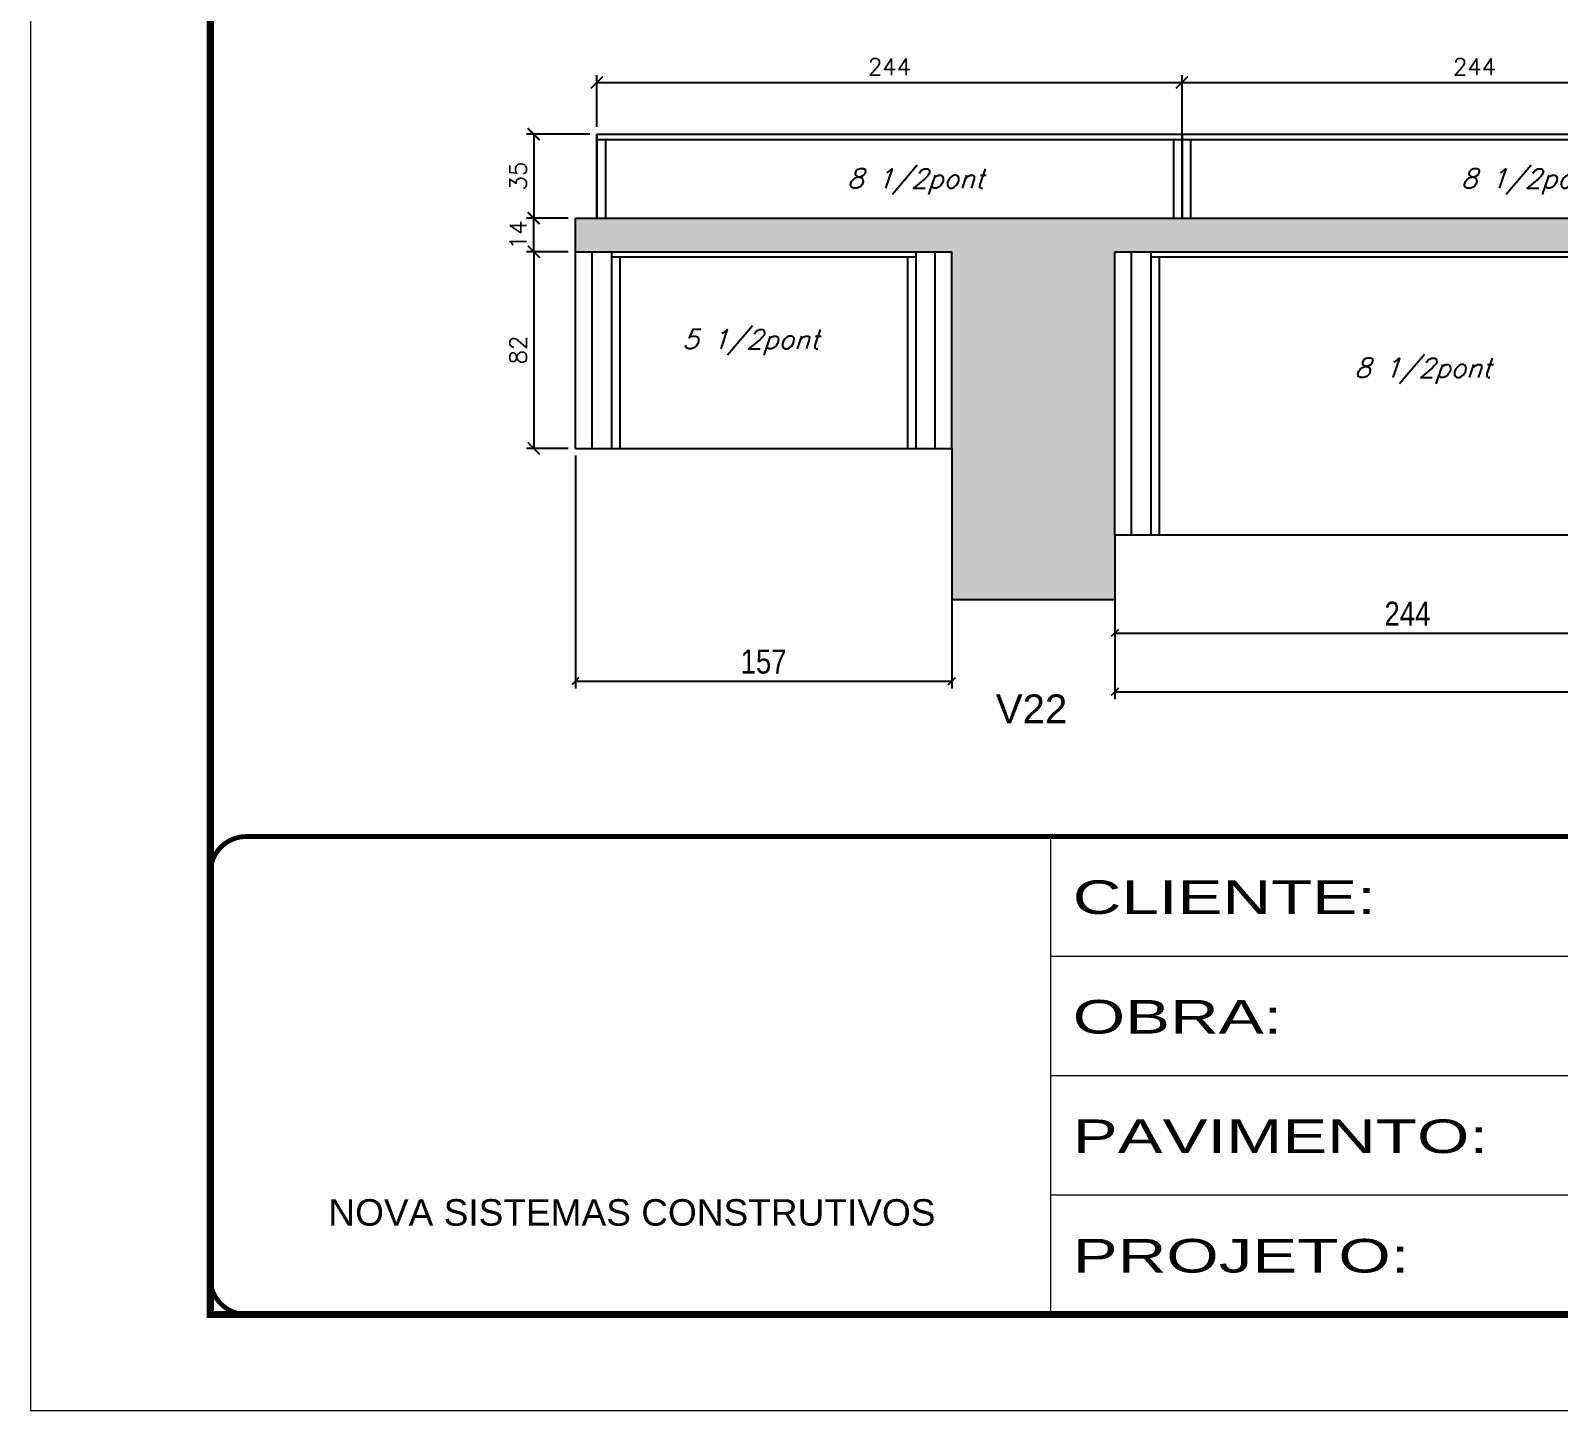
# Model space of a CAD drawing. Extents: x -10448 to -1189, y -11772 to 17235.
# Drawn here: x -8850 to -8213, y 14646 to 15221 of the extents above; entities that cross this region are included whole.
import ezdxf

# ---------------------------------------------------------------- set-up
doc = ezdxf.new("R2010")
doc.units = 0
doc.linetypes.add('CONTINUO', pattern=[0])
doc.linetypes.add('DASHED', pattern=[0.75, 0.5, -0.25])
for name, color, linetype in [('5', 5, 'Continuous'), ('COTA', 241, 'Continuous'), ('Painéis', 200, 'Continuous'), ('SARR_2.2x7', 40, 'Continuous'), ('SARR_3.5x7', 81, 'Continuous'), ('texto', 7, 'Continuous')]:
    doc.layers.add(name, color=color, linetype=linetype)
doc.layers.add('Folhas', color=255, linetype='Continuous', lineweight=9)
doc.layers.add('SARRAFO DE PRESSAO', color=251, linetype='DASHED', lineweight=9)
doc.styles.add('ARIAL', font='arial.ttf')
doc.styles.add('COTA TECNICA', font='techl___.ttf', dxfattribs={"height": 10})
doc.styles.add('Romans', font='romans.shx')
doc.styles.get("Standard").update_dxf_attribs({"font": 'arial.ttf'})
doc.styles.add('Tecnologia', font='')
doc.styles.get('Tecnologia').set_extended_font_data('Forgotten Futurist')
doc.dimstyles.new('Cota Paínel', dxfattribs={"dimtxt": 7, "dimasz": 5, "dimexe": 3, "dimexo": 3, "dimgap": 3, "dimtad": 1, "dimdec": 1, "dimzin": 12, "dimdsep": 46, "dimtxsty": 'Romans', "dimblk": 'ARCHTICK', "dimcen": 0, "dimclrd": 4, "dimclre": 4, "dimclrt": 1, "dimadec": 1, "dimazin": 3, "dimtfac": 1, "dimtdec": 1, "dimtmove": 0, "dimatfit": 3, "dimldrblk": 'OBLIQUE', "dimfxl": 1, "dimtolj": 1, "dimtzin": 12, "dimarcsym": 0})
doc.dimstyles.new('PAINEL', dxfattribs={"dimtxt": 10, "dimasz": 3, "dimexe": 3, "dimexo": 3, "dimgap": 3, "dimtad": 1, "dimdec": 1, "dimzin": 12, "dimdsep": 46, "dimtxsty": 'COTA TECNICA', "dimblk1": 'OBLIQUE', "dimblk2": 'OBLIQUE', "dimsah": 1, "dimcen": 0.9, "dimclrd": 4, "dimclre": 4, "dimclrt": 240, "dimadec": 1, "dimazin": 3, "dimtfac": 1, "dimtdec": 1, "dimtmove": 0, "dimatfit": 3, "dimfxl": 1, "dimtolj": 1, "dimtzin": 12, "dimarcsym": 0})

# ---------------------------------------------------------------- blocks, each defined once
blk = doc.blocks.new('9999999999')
at = {"color": 30, "linetype": 'CONTINUO'}
for p, q in [((98564.56, 34230.21), (98564.56, 34429.45)), ((98564.56, 34379.64), (99583.98, 34379.64)), ((98564.56, 34329.83), (99487.98, 34329.83)), ((98564.56, 34280.02), (99487.98, 34280.02))]:
    blk.add_line(p, q, dxfattribs=at)
at = {"color": 30, "linetype": 'CONTINUO', "const_width": 2}
blk.add_lwpolyline([(99583.98, 34230.21), (99583.98, 34414.45, 0.414214), (99568.98, 34429.45), (98228.98, 34429.45, 0.414214), (98213.98, 34414.45), (98213.98, 34245.21, 0.414214), (98228.98, 34230.21), (99583.98, 34230.21)], format="xyb", dxfattribs=at)
at = {"layer": 'Folhas'}
blk.add_lwpolyline([(98138.98, 34190.21), (99623.98, 34190.21), (99623.98, 35240.21), (98138.98, 35240.21)], close=True, dxfattribs=at)
at = {"layer": 'Folhas', "color": 30, "const_width": 3}
blk.add_lwpolyline([(98213.98, 34230.21), (99583.98, 34230.21), (99583.98, 35200.21), (98213.98, 35200.21)], close=True, dxfattribs=at)
at = {"color": 7, "linetype": 'Continuous', "ltscale": 5, "style": 'ARIAL'}
blk.add_text('NOVA SISTEMAS CONSTRUTIVOS', height=11.0592, dxfattribs=at).set_placement((98263.19, 34267.21))
at = {"layer": 'Folhas', "color": 7, "style": 'Tecnologia', "width": 1.5}
for s, p in [('CLIENTE:', (98573.65, 34397.17)), ('OBRA:', (98573.65, 34347.31)), ('PAVIMENTO:', (98573.65, 34297.5)), ('PROJETO:', (98573.65, 34247.69))]:
    blk.add_text(s, height=14, dxfattribs=at).set_placement(p)
blk = doc.blocks.new('_Oblique')
at = {"color": 0, "linetype": 'ByBlock', "lineweight": -2}
blk.add_line((-0.5, -0.5), (0.5, 0.5), dxfattribs=at)
blk = doc.blocks.new('*D31')
at = {"layer": 'COTA', "color": 4, "linetype": 'ByBlock', "lineweight": -2, "transparency": 16777216}
for p, q in [((-8622.56, 15043.69), (-8622.56, 14946.66)), ((-8465.56, 15043.69), (-8465.56, 14946.66)), ((-8622.56, 14949.66), (-8465.56, 14949.66))]:
    blk.add_line(p, q, dxfattribs=at)
at = {"layer": 'Defpoints', "color": 0, "linetype": 'ByBlock', "transparency": 16777216}
for p in [(-8622.56, 15046.69), (-8465.56, 15046.69), (-8465.56, 14949.66)]:
    blk.add_point(p, dxfattribs=at)
at = {"layer": 'COTA', "color": 4, "linetype": 'ByBlock', "lineweight": -2, "transparency": 16777216, "xscale": 3, "yscale": 3, "zscale": 3, "rotation": 180}
blk.add_blockref('_Oblique', (-8622.56, 14949.66), dxfattribs=at)
at = {"layer": 'COTA', "color": 4, "linetype": 'ByBlock', "lineweight": -2, "transparency": 16777216, "xscale": 3, "yscale": 3, "zscale": 3}
blk.add_blockref('_Oblique', (-8465.56, 14949.66), dxfattribs=at)
at = {"layer": 'COTA', "color": 240, "linetype": 'ByBlock', "transparency": 16777216, "insert": (-8544.06, 14957.77), "char_height": 10, "attachment_point": 5, "style": 'COTA TECNICA'}
blk.add_mtext('\\A1;157', dxfattribs=at)
blk = doc.blocks.new('*D32')
at = {"layer": 'COTA', "color": 4, "linetype": 'ByBlock', "lineweight": -2, "transparency": 16777216}
for p, q in [((-8397.56, 15007.69), (-8397.56, 14966.73)), ((-8153.56, 15007.69), (-8153.56, 14966.73)), ((-8397.56, 14969.73), (-8153.56, 14969.73))]:
    blk.add_line(p, q, dxfattribs=at)
at = {"layer": 'Defpoints', "color": 0, "linetype": 'ByBlock', "transparency": 16777216}
for p in [(-8397.56, 15010.69), (-8153.56, 15010.69), (-8153.56, 14969.73)]:
    blk.add_point(p, dxfattribs=at)
at = {"layer": 'COTA', "color": 4, "linetype": 'ByBlock', "lineweight": -2, "transparency": 16777216, "xscale": 3, "yscale": 3, "zscale": 3, "rotation": 180}
blk.add_blockref('_Oblique', (-8397.56, 14969.73), dxfattribs=at)
at = {"layer": 'COTA', "color": 4, "linetype": 'ByBlock', "lineweight": -2, "transparency": 16777216, "xscale": 3, "yscale": 3, "zscale": 3}
blk.add_blockref('_Oblique', (-8153.56, 14969.73), dxfattribs=at)
at = {"layer": 'COTA', "color": 240, "linetype": 'ByBlock', "transparency": 16777216, "insert": (-8275.56, 14977.8), "char_height": 10, "attachment_point": 5, "style": 'COTA TECNICA'}
blk.add_mtext('\\A1;244', dxfattribs=at)
blk = doc.blocks.new('*D34')
at = {"layer": 'COTA', "color": 4, "linetype": 'ByBlock', "lineweight": -2, "transparency": 16777216}
for p, q in [((-8397.56, 15007.69), (-8397.56, 14942.19)), ((-7994.56, 15007.69), (-7994.56, 14942.19)), ((-8397.56, 14945.19), (-7994.56, 14945.19))]:
    blk.add_line(p, q, dxfattribs=at)
at = {"layer": 'Defpoints', "color": 0, "linetype": 'ByBlock', "transparency": 16777216}
for p in [(-8397.56, 15010.69), (-7994.56, 15010.69), (-7994.56, 14945.19)]:
    blk.add_point(p, dxfattribs=at)
at = {"layer": 'COTA', "color": 4, "linetype": 'ByBlock', "lineweight": -2, "transparency": 16777216, "xscale": 3, "yscale": 3, "zscale": 3, "rotation": 180}
blk.add_blockref('_Oblique', (-8397.56, 14945.19), dxfattribs=at)
at = {"layer": 'COTA', "color": 4, "linetype": 'ByBlock', "lineweight": -2, "transparency": 16777216, "xscale": 3, "yscale": 3, "zscale": 3}
blk.add_blockref('_Oblique', (-7994.56, 14945.19), dxfattribs=at)
at = {"layer": 'COTA', "color": 240, "linetype": 'ByBlock', "transparency": 16777216, "insert": (-8196.06, 14953.41), "char_height": 10, "attachment_point": 5, "style": 'COTA TECNICA'}
blk.add_mtext('\\A1;403', dxfattribs=at)
blk = doc.blocks.new('_ArchTick')
at = {"color": 0, "linetype": 'ByBlock', "const_width": 0.15}
blk.add_lwpolyline([(-0.5, -0.5), (0.5, 0.5)], dxfattribs=at)
blk = doc.blocks.new('*D44')
at = {"layer": 'COTA', "color": 4, "lineweight": -2, "transparency": 16777216}
for p, q in [((-8369.56, 15163.19), (-8369.56, 15202.29)), ((-8369.56, 15199.29), (-8125.56, 15199.29)), ((-8125.56, 15162.09), (-8125.56, 15202.29))]:
    blk.add_line(p, q, dxfattribs=at)
at = {"layer": 'Defpoints', "color": 0, "transparency": 16777216}
for p in [(-8125.56, 15199.29), (-8369.56, 15160.19), (-8125.56, 15159.09)]:
    blk.add_point(p, dxfattribs=at)
at = {"layer": 'COTA', "color": 4, "lineweight": -2, "transparency": 16777216, "xscale": 5, "yscale": 5, "zscale": 5, "rotation": 180}
blk.add_blockref('_ArchTick', (-8369.56, 15199.29), dxfattribs=at)
at = {"layer": 'COTA', "color": 4, "lineweight": -2, "transparency": 16777216, "xscale": 5, "yscale": 5, "zscale": 5}
blk.add_blockref('_ArchTick', (-8125.56, 15199.29), dxfattribs=at)
at = {"layer": 'COTA', "color": 1, "transparency": 16777216, "insert": (-8247.56, 15205.79), "char_height": 7, "attachment_point": 5, "style": 'Romans'}
blk.add_mtext('\\A1;244', dxfattribs=at)
blk = doc.blocks.new('*D91')
at = {"layer": 'COTA', "color": 4, "lineweight": -2, "transparency": 16777216}
for p, q in [((-8625.56, 15128.69), (-8642.93, 15128.69)), ((-8639.93, 15128.69), (-8639.93, 15046.69)), ((-8625.56, 15046.69), (-8642.93, 15046.69))]:
    blk.add_line(p, q, dxfattribs=at)
at = {"layer": 'Defpoints', "color": 0, "transparency": 16777216}
for p in [(-8622.56, 15128.69), (-8639.93, 15046.69), (-8622.56, 15046.69)]:
    blk.add_point(p, dxfattribs=at)
at = {"layer": 'COTA', "color": 4, "lineweight": -2, "transparency": 16777216, "xscale": 5, "yscale": 5, "zscale": 5}
for p, rotation in [((-8639.93, 15128.69), 90), ((-8639.93, 15046.69), 270)]:
    blk.add_blockref('_ArchTick', p, dxfattribs=dict(at, rotation=rotation))
at = {"layer": 'COTA', "color": 1, "transparency": 16777216, "insert": (-8646.43, 15087.69), "char_height": 7, "attachment_point": 5, "rotation": 90, "style": 'Romans'}
blk.add_mtext('\\A1;82', dxfattribs=at)
blk = doc.blocks.new('*D92')
at = {"layer": 'COTA', "color": 4, "lineweight": -2, "transparency": 16777216}
for p, q in [((-8625.56, 15142.69), (-8642.93, 15142.69)), ((-8639.93, 15128.69), (-8639.93, 15142.69)), ((-8625.56, 15128.69), (-8642.93, 15128.69))]:
    blk.add_line(p, q, dxfattribs=at)
at = {"layer": 'Defpoints', "color": 0, "transparency": 16777216}
for p in [(-8639.93, 15142.69), (-8622.56, 15142.69), (-8622.56, 15128.69)]:
    blk.add_point(p, dxfattribs=at)
at = {"layer": 'COTA', "color": 4, "lineweight": -2, "transparency": 16777216, "xscale": 5, "yscale": 5, "zscale": 5}
for p, rotation in [((-8639.93, 15142.69), 90), ((-8639.93, 15128.69), 270)]:
    blk.add_blockref('_ArchTick', p, dxfattribs=dict(at, rotation=rotation))
at = {"layer": 'COTA', "color": 1, "transparency": 16777216, "insert": (-8646.43, 15135.69), "char_height": 7, "attachment_point": 5, "rotation": 90, "style": 'Romans'}
blk.add_mtext('\\A1;14', dxfattribs=at)
blk = doc.blocks.new('*D93')
at = {"layer": 'COTA', "color": 4, "lineweight": -2, "transparency": 16777216}
for p, q in [((-8616.56, 15177.69), (-8642.93, 15177.69)), ((-8639.93, 15177.69), (-8639.93, 15142.69)), ((-8625.56, 15142.69), (-8642.93, 15142.69))]:
    blk.add_line(p, q, dxfattribs=at)
at = {"layer": 'Defpoints', "color": 0, "transparency": 16777216}
for p in [(-8613.56, 15177.69), (-8639.93, 15142.69), (-8622.56, 15142.69)]:
    blk.add_point(p, dxfattribs=at)
at = {"layer": 'COTA', "color": 4, "lineweight": -2, "transparency": 16777216, "xscale": 5, "yscale": 5, "zscale": 5}
for p, rotation in [((-8639.93, 15177.69), 90), ((-8639.93, 15142.69), 270)]:
    blk.add_blockref('_ArchTick', p, dxfattribs=dict(at, rotation=rotation))
at = {"layer": 'COTA', "color": 1, "transparency": 16777216, "insert": (-8646.43, 15160.19), "char_height": 7, "attachment_point": 5, "rotation": 90, "style": 'Romans'}
blk.add_mtext('\\A1;35', dxfattribs=at)
blk = doc.blocks.new('*D96')
at = {"layer": 'COTA', "color": 4, "lineweight": -2, "transparency": 16777216}
for p, q in [((-8613.56, 15180.69), (-8613.56, 15202.29)), ((-8613.56, 15199.29), (-8369.56, 15199.29)), ((-8369.56, 15178.49), (-8369.56, 15202.29))]:
    blk.add_line(p, q, dxfattribs=at)
at = {"layer": 'Defpoints', "color": 0, "transparency": 16777216}
for p in [(-8369.56, 15199.29), (-8613.56, 15177.69), (-8369.56, 15175.49)]:
    blk.add_point(p, dxfattribs=at)
at = {"layer": 'COTA', "color": 4, "lineweight": -2, "transparency": 16777216, "xscale": 5, "yscale": 5, "zscale": 5, "rotation": 180}
blk.add_blockref('_ArchTick', (-8613.56, 15199.29), dxfattribs=at)
at = {"layer": 'COTA', "color": 4, "lineweight": -2, "transparency": 16777216, "xscale": 5, "yscale": 5, "zscale": 5}
blk.add_blockref('_ArchTick', (-8369.56, 15199.29), dxfattribs=at)
at = {"layer": 'COTA', "color": 1, "transparency": 16777216, "insert": (-8491.56, 15205.79), "char_height": 7, "attachment_point": 5, "style": 'Romans'}
blk.add_mtext('\\A1;244', dxfattribs=at)

msp = doc.modelspace()

# ---------------------------------------------------------------- hatches: boundary and pattern name
at = {"layer": 'COTA', "linetype": 'ByBlock'}
h = msp.add_hatch(dxfattribs=at)
h.set_pattern_fill('AR-CONC', color=256, scale=0.03)
h.paths.add_polyline_path([(-7971.56, 15152.69), (-7994.56, 15152.69), (-7994.56, 15142.69), (-8369.56, 15142.69), (-8609.56, 15142.69), (-8622.56, 15142.69), (-8622.56, 15128.69), (-8465.56, 15128.69), (-8465.56, 15046.69), (-8465.56, 14983.69), (-8397.56, 14983.69), (-8397.56, 15010.69), (-8397.56, 15128.69), (-7994.56, 15128.69), (-7994.56, 15010.69), (-7971.56, 15010.69), (-7971.56, 15046.69), (-7971.56, 15072.69), (-7467.06, 15072.69), (-7467.06, 15090.69), (-7971.56, 15090.69)])

# ---------------------------------------------------------------- linework, layer by layer
for p, q in [((-8622.56, 15128.69), (-8622.56, 15142.69)), ((-8622.56, 15142.69), (-8609.56, 15142.69)), ((-8465.56, 15046.69), (-8465.56, 14983.69)), ((-8397.56, 15010.69), (-8397.56, 14983.69)), ((-8465.56, 14983.69), (-8397.56, 14983.69))]:
    msp.add_line(p, q, dxfattribs=at)
at = {"layer": 'Painéis', "linetype": 'ByBlock'}
for p, q in [((-8613.56, 15177.69), (-8369.56, 15177.69)), ((-8613.56, 15142.69), (-8613.56, 15177.69)), ((-8369.56, 15142.69), (-8369.56, 15177.69)), ((-8369.56, 15177.69), (-7971.56, 15177.69)), ((-8369.56, 15142.69), (-8369.56, 15177.69)), ((-8609.56, 15142.69), (-8369.56, 15142.69)), ((-8369.56, 15142.69), (-7994.56, 15142.69)), ((-8622.56, 15128.69), (-8465.56, 15128.69)), ((-8622.56, 15046.69), (-8622.56, 15128.69)), ((-8465.56, 15046.69), (-8465.56, 15128.69)), ((-8397.56, 15128.69), (-7994.56, 15128.69)), ((-8397.56, 15010.69), (-8397.56, 15128.69)), ((-8622.56, 15046.69), (-8465.56, 15046.69)), ((-8397.56, 15010.69), (-7994.56, 15010.69))]:
    msp.add_line(p, q, dxfattribs=at)
at = {"layer": 'SARR_2.2x7', "linetype": 'Continuous'}
for p, q in [((-8613.56, 15175.49), (-8369.56, 15175.49)), ((-8369.56, 15175.49), (-8125.56, 15175.49)), ((-8615.56, 15046.69), (-8615.56, 15128.69)), ((-8472.56, 15046.69), (-8472.56, 15128.69)), ((-8390.56, 15010.69), (-8390.56, 15128.69)), ((-8607.56, 15126.49), (-8480.56, 15126.49)), ((-8382.56, 15126.49), (-8153.56, 15126.49))]:
    msp.add_line(p, q, dxfattribs=at)
at = {"layer": 'SARR_3.5x7'}
for p, q in [((-8613.56, 15177.69), (-8613.56, 15142.69)), ((-8610.06, 15175.49), (-8610.06, 15142.69)), ((-8373.06, 15175.49), (-8373.06, 15142.69)), ((-8369.56, 15177.69), (-8369.56, 15142.69)), ((-8369.56, 15177.69), (-8369.56, 15142.69)), ((-8366.06, 15175.49), (-8366.06, 15142.69)), ((-8609.56, 15142.69), (-8606.06, 15142.69)), ((-8373.06, 15142.69), (-8369.56, 15142.69)), ((-8369.56, 15142.69), (-8366.06, 15142.69)), ((-8607.56, 15128.69), (-8607.56, 15046.69)), ((-8480.56, 15128.69), (-8480.56, 15046.69)), ((-8382.56, 15128.69), (-8382.56, 15010.69)), ((-8604.06, 15126.49), (-8604.06, 15046.69)), ((-8484.06, 15126.49), (-8484.06, 15046.69)), ((-8379.06, 15126.49), (-8379.06, 15010.69)), ((-8607.56, 15046.69), (-8604.06, 15046.69)), ((-8484.06, 15046.69), (-8480.56, 15046.69)), ((-8382.56, 15010.69), (-8379.06, 15010.69))]:
    msp.add_line(p, q, dxfattribs=at)

# ---------------------------------------------------------------- block references
at = {"layer": 'SARRAFO DE PRESSAO', "color": 6, "linetype": 'ByBlock'}
msp.add_blockref('9999999999', (-106988.76, -19544.55), dxfattribs=at)

# ---------------------------------------------------------------- texts
at = {"layer": '5', "linetype": 'Continuous'}
msp.add_text('V22', height=12, rotation=359.99996, dxfattribs=at).set_placement((-8447.22, 14932.13))
at = {"layer": 'texto', "color": 2, "char_height": 8, "attachment_point": 5, "style": 'Romans'}
for s, insert in [('{\\Q19;\\C256;8 1/2pont}', (-8480.68, 15157.91)), ('{\\Q19;\\C256;8 1/2pont}', (-8224.71, 15157.91)), ('{\\Q19;\\C256;5 1/2pont}', (-8549.45, 15090.87)), ('{\\Q19;\\C256;8 1/2pont}', (-8269.15, 15078.94))]:
    msp.add_mtext(s, dxfattribs=dict(at, insert=insert))

# ---------------------------------------------------------------- dimensions: what is measured, and where the dimension line sits
at = {"layer": 'COTA'}
for base, p1, p2, picture, middle in [((-8369.56, 15199.29), (-8613.56, 15177.69), (-8369.56, 15175.49), '*D96', (-8491.56, 15205.79)), ((-8125.56, 15199.29), (-8369.56, 15160.19), (-8125.56, 15159.09), '*D44', (-8247.56, 15205.79))]:
    dim = msp.add_linear_dim(base=base, p1=p1, p2=p2, dimstyle='Cota Paínel', dxfattribs=at)
    dim.commit()
    dim.dimension.update_dxf_attribs({"geometry": picture, "text_midpoint": middle})
for base, p1, p2, picture, middle in [((-8639.93, 15142.69), (-8613.56, 15177.69), (-8622.56, 15142.69), '*D93', (-8646.43, 15160.19)), ((-8639.93, 15046.69), (-8622.56, 15128.69), (-8622.56, 15046.69), '*D91', (-8646.43, 15087.69))]:
    dim = msp.add_linear_dim(base=base, p1=p1, p2=p2, angle=90, dimstyle='Cota Paínel', dxfattribs=at)
    dim.commit()
    dim.dimension.update_dxf_attribs({"geometry": picture, "text_midpoint": middle})
dim = msp.add_linear_dim(base=(-8639.93, 15142.69), p1=(-8622.56, 15128.69), p2=(-8622.56, 15142.69), angle=90, dimstyle='Cota Paínel', dxfattribs=at)
dim.commit()
dim.dimension.update_dxf_attribs({"geometry": '*D92', "text_midpoint": (-8639.93, 15135.69), "dimtype": 160})
at = {"layer": 'COTA', "linetype": 'ByBlock'}
for base, p1, p2, picture, middle in [((-8465.56, 14949.66), (-8622.56, 15046.69), (-8465.56, 15046.69), '*D31', (-8544.06, 14957.77)), ((-8153.56, 14969.73), (-8397.56, 15010.69), (-8153.56, 15010.69), '*D32', (-8275.56, 14977.8)), ((-7994.56, 14945.19), (-8397.56, 15010.69), (-7994.56, 15010.69), '*D34', (-8196.06, 14953.41))]:
    dim = msp.add_linear_dim(base=base, p1=p1, p2=p2, dimstyle='PAINEL', dxfattribs=at)
    dim.commit()
    dim.dimension.update_dxf_attribs({"geometry": picture, "text_midpoint": middle})

doc.saveas('drawing.dxf')
